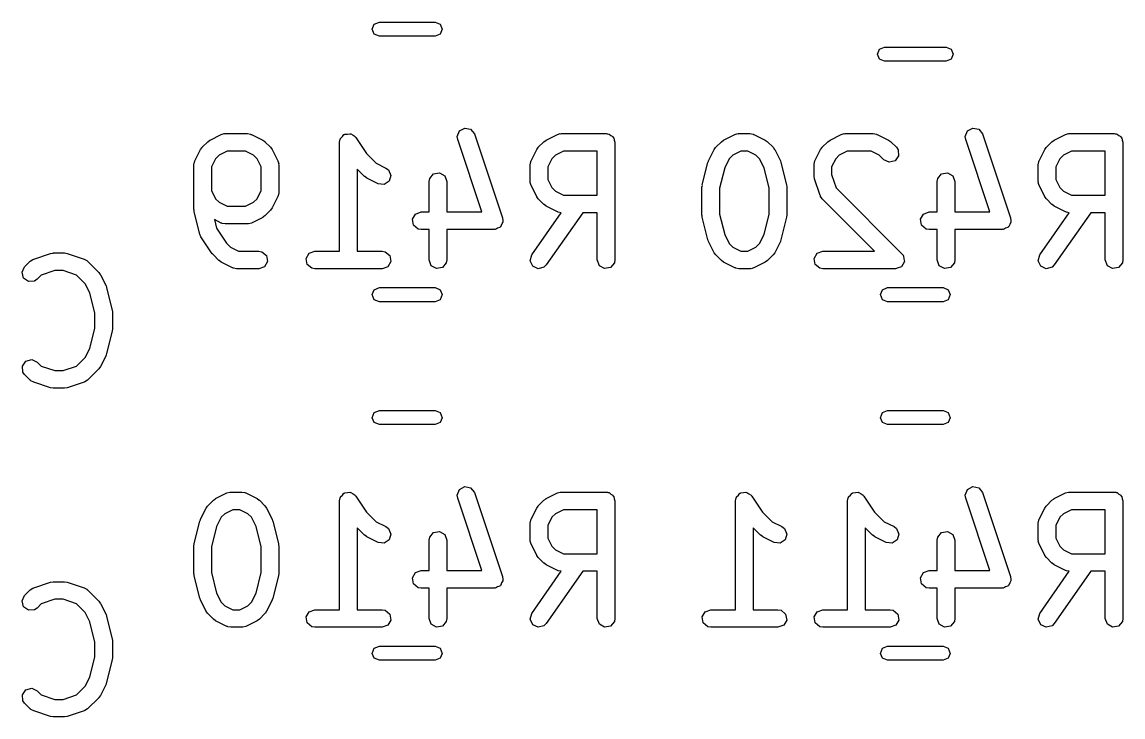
# Model space of a CAD drawing. Extents: x 123.3 to 169.7, y -142.3 to -47.
# Drawn here: x 158.27 to 167.63, y -126 to -120.1 of the extents above; entities that cross this region are included whole.
import ezdxf

# ---------------------------------------------------------------- set-up
doc = ezdxf.new("R2010")
doc.units = 0
doc.layers.add('BLACK', color=7, linetype='CONTINUOUS')

msp = doc.modelspace()

# ---------------------------------------------------------------- linework, layer by layer
at = {"layer": 'BLACK', "linetype": 'CONTINUOUS'}
for p, q in [((161.247, -120.156), (161.264, -120.114)), ((161.264, -120.114), (161.307, -120.096)), ((161.307, -120.096), (161.781, -120.096)), ((161.781, -120.096), (161.824, -120.114)), ((161.824, -120.114), (161.841, -120.156)), ((161.264, -120.199), (161.247, -120.156)), ((161.307, -120.216), (161.264, -120.199)), ((161.781, -120.216), (161.307, -120.216)), ((161.824, -120.199), (161.781, -120.216)), ((161.841, -120.156), (161.824, -120.199)), ((165.541, -120.369), (165.558, -120.327)), ((165.558, -120.327), (165.601, -120.309)), ((165.601, -120.309), (166.123, -120.309)), ((166.123, -120.309), (166.166, -120.327)), ((166.166, -120.327), (166.183, -120.369)), ((165.558, -120.411), (165.541, -120.369)), ((165.601, -120.429), (165.558, -120.411)), ((166.166, -120.411), (166.123, -120.429)), ((166.183, -120.369), (166.166, -120.411)), ((166.123, -120.429), (165.601, -120.429)), ((159.868, -121.099), (159.963, -121.051)), ((159.963, -121.051), (159.988, -121.044)), ((159.988, -121.044), (159.992, -121.045)), ((159.992, -121.045), (159.996, -121.043)), ((159.996, -121.043), (160.187, -121.043)), ((160.187, -121.043), (160.213, -121.048)), ((160.213, -121.048), (160.216, -121.051)), ((160.216, -121.051), (160.22, -121.051)), ((160.22, -121.051), (160.316, -121.099)), ((160.977, -121.085), (160.993, -121.07)), ((160.993, -121.07), (161.006, -121.053)), ((161.006, -121.053), (161.011, -121.053)), ((161.011, -121.053), (161.014, -121.05)), ((161.014, -121.05), (161.036, -121.048)), ((161.036, -121.048), (161.057, -121.045)), ((161.057, -121.045), (161.061, -121.047)), ((161.061, -121.047), (161.065, -121.046)), ((161.065, -121.046), (161.083, -121.059)), ((161.083, -121.059), (161.101, -121.07)), ((161.101, -121.07), (161.103, -121.074)), ((161.103, -121.074), (161.106, -121.077)), ((161.106, -121.077), (161.198, -121.213)), ((161.969, -121.069), (161.988, -121.021)), ((161.973, -121.094), (161.969, -121.069)), ((161.988, -121.021), (162.033, -120.997)), ((162.033, -120.997), (162.083, -121.007)), ((162.083, -121.007), (162.115, -121.047)), ((162.115, -121.047), (162.353, -121.761)), ((162.725, -121.099), (162.82, -121.051)), ((162.82, -121.051), (162.845, -121.044)), ((162.845, -121.044), (162.849, -121.045)), ((162.849, -121.045), (162.854, -121.043)), ((162.854, -121.043), (163.234, -121.043)), ((163.234, -121.043), (163.244, -121.045)), ((163.244, -121.045), (163.248, -121.045)), ((163.248, -121.045), (163.25, -121.046)), ((163.25, -121.046), (163.26, -121.048)), ((163.26, -121.048), (163.275, -121.06)), ((163.275, -121.06), (163.292, -121.07)), ((163.292, -121.07), (163.294, -121.077)), ((163.294, -121.077), (163.299, -121.081)), ((164.233, -121.099), (164.328, -121.051)), ((164.328, -121.051), (164.353, -121.044)), ((164.353, -121.044), (164.358, -121.045)), ((164.358, -121.045), (164.362, -121.043)), ((164.362, -121.043), (164.457, -121.043)), ((164.457, -121.043), (164.483, -121.048)), ((164.483, -121.048), (164.486, -121.051)), ((164.486, -121.051), (164.491, -121.051)), ((164.491, -121.051), (164.586, -121.099)), ((165.138, -121.099), (165.233, -121.051)), ((165.233, -121.051), (165.258, -121.044)), ((165.258, -121.044), (165.263, -121.045)), ((165.263, -121.045), (165.267, -121.043)), ((165.267, -121.043), (165.505, -121.043)), ((165.505, -121.043), (165.531, -121.048)), ((165.531, -121.048), (165.534, -121.051)), ((165.534, -121.051), (165.538, -121.051)), ((165.538, -121.051), (165.634, -121.099)), ((166.287, -121.069), (166.306, -121.021)), ((166.291, -121.094), (166.287, -121.069)), ((166.306, -121.021), (166.351, -120.997)), ((166.351, -120.997), (166.401, -121.007)), ((166.401, -121.007), (166.433, -121.047)), ((166.433, -121.047), (166.671, -121.761)), ((167.043, -121.099), (167.138, -121.051)), ((167.138, -121.051), (167.163, -121.044)), ((167.163, -121.044), (167.167, -121.045)), ((167.167, -121.045), (167.172, -121.043)), ((167.172, -121.043), (167.552, -121.043)), ((167.552, -121.043), (167.562, -121.045)), ((167.562, -121.045), (167.565, -121.045)), ((167.565, -121.045), (167.568, -121.046)), ((167.568, -121.046), (167.578, -121.048)), ((167.578, -121.048), (167.593, -121.06)), ((167.593, -121.06), (167.61, -121.07)), ((167.61, -121.07), (167.612, -121.077)), ((167.612, -121.077), (167.617, -121.081)), ((159.786, -121.18), (159.8, -121.162)), ((159.8, -121.161), (159.848, -121.113)), ((159.8, -121.162), (159.8, -121.161)), ((159.848, -121.113), (159.866, -121.1)), ((159.866, -121.1), (159.868, -121.099)), ((160.316, -121.099), (160.334, -121.112)), ((160.334, -121.112), (160.335, -121.113)), ((160.335, -121.113), (160.383, -121.161)), ((160.383, -121.161), (160.396, -121.179)), ((160.969, -121.118), (160.974, -121.093)), ((160.969, -122.043), (160.969, -121.118)), ((160.974, -121.093), (160.976, -121.089)), ((160.976, -121.089), (160.977, -121.085)), ((162.178, -121.71), (161.973, -121.094)), ((162.644, -121.18), (162.657, -121.162)), ((162.657, -121.162), (162.658, -121.161)), ((162.658, -121.161), (162.705, -121.113)), ((162.705, -121.113), (162.724, -121.1)), ((162.724, -121.1), (162.725, -121.099)), ((163.299, -121.081), (163.303, -121.1)), ((163.303, -121.1), (163.309, -121.118)), ((163.309, -121.118), (163.309, -122.118)), ((164.152, -121.18), (164.165, -121.162)), ((164.165, -121.162), (164.166, -121.161)), ((164.166, -121.161), (164.214, -121.113)), ((164.214, -121.113), (164.232, -121.1)), ((164.232, -121.1), (164.233, -121.099)), ((164.586, -121.099), (164.604, -121.112)), ((164.604, -121.112), (164.606, -121.113)), ((164.606, -121.113), (164.653, -121.161)), ((164.653, -121.161), (164.666, -121.179)), ((165.057, -121.18), (165.07, -121.162)), ((165.07, -121.162), (165.071, -121.161)), ((165.071, -121.161), (165.118, -121.113)), ((165.118, -121.113), (165.137, -121.1)), ((165.137, -121.1), (165.138, -121.099)), ((165.634, -121.099), (165.652, -121.112)), ((165.652, -121.112), (165.653, -121.113)), ((165.653, -121.113), (165.701, -121.161)), ((165.701, -121.161), (165.716, -121.182)), ((166.496, -121.71), (166.291, -121.094)), ((166.962, -121.18), (166.975, -121.162)), ((166.975, -121.162), (166.976, -121.161)), ((166.976, -121.161), (167.023, -121.113)), ((167.023, -121.113), (167.042, -121.1)), ((167.042, -121.1), (167.043, -121.099)), ((167.617, -121.081), (167.621, -121.1)), ((167.621, -121.1), (167.627, -121.118)), ((167.627, -121.118), (167.627, -122.118)), ((159.739, -121.275), (159.786, -121.18)), ((159.915, -121.258), (159.881, -121.327)), ((159.946, -121.228), (159.915, -121.258)), ((160.014, -121.193), (159.946, -121.228)), ((160.169, -121.193), (160.014, -121.193)), ((160.238, -121.228), (160.169, -121.193)), ((160.268, -121.258), (160.238, -121.228)), ((160.302, -121.327), (160.268, -121.258)), ((160.396, -121.179), (160.397, -121.18)), ((160.397, -121.18), (160.444, -121.275)), ((161.198, -121.213), (161.279, -121.295)), ((162.596, -121.275), (162.644, -121.18)), ((162.772, -121.258), (162.738, -121.327)), ((162.803, -121.228), (162.772, -121.258)), ((162.871, -121.193), (162.803, -121.228)), ((163.159, -121.193), (162.871, -121.193)), ((163.159, -121.567), (163.159, -121.193)), ((164.104, -121.275), (164.152, -121.18)), ((164.281, -121.258), (164.242, -121.335)), ((164.311, -121.228), (164.281, -121.258)), ((164.38, -121.193), (164.311, -121.228)), ((164.44, -121.193), (164.38, -121.193)), ((164.508, -121.228), (164.44, -121.193)), ((164.538, -121.258), (164.508, -121.228)), ((164.577, -121.335), (164.538, -121.258)), ((164.666, -121.179), (164.667, -121.18)), ((164.667, -121.18), (164.715, -121.275)), ((165.009, -121.275), (165.057, -121.18)), ((165.186, -121.258), (165.151, -121.327)), ((165.216, -121.228), (165.186, -121.258)), ((165.284, -121.193), (165.216, -121.228)), ((165.487, -121.193), (165.284, -121.193)), ((165.556, -121.228), (165.487, -121.193)), ((165.595, -121.267), (165.556, -121.228)), ((165.72, -121.233), (165.691, -121.275)), ((165.716, -121.182), (165.72, -121.233)), ((166.914, -121.275), (166.962, -121.18)), ((167.09, -121.258), (167.056, -121.327)), ((167.121, -121.228), (167.09, -121.258)), ((167.189, -121.193), (167.121, -121.228)), ((167.477, -121.193), (167.189, -121.193)), ((167.477, -121.567), (167.477, -121.193)), ((159.731, -121.309), (159.735, -121.283)), ((159.731, -121.69), (159.731, -121.309)), ((159.735, -121.283), (159.738, -121.28)), ((159.738, -121.28), (159.739, -121.275)), ((159.881, -121.327), (159.881, -121.529)), ((160.302, -121.529), (160.302, -121.327)), ((160.444, -121.275), (160.452, -121.3)), ((160.452, -121.3), (160.451, -121.305)), ((160.451, -121.305), (160.452, -121.309)), ((160.452, -121.309), (160.452, -121.547)), ((161.181, -121.41), (161.119, -121.347)), ((161.119, -121.347), (161.119, -122.043)), ((161.279, -121.295), (161.363, -121.337)), ((161.363, -121.337), (161.384, -121.353)), ((161.384, -121.353), (161.405, -121.4)), ((162.588, -121.309), (162.593, -121.283)), ((162.588, -121.452), (162.588, -121.309)), ((162.593, -121.283), (162.595, -121.28)), ((162.595, -121.28), (162.596, -121.275)), ((162.738, -121.327), (162.738, -121.434)), ((164.051, -121.481), (164.099, -121.291)), ((164.099, -121.291), (164.104, -121.279)), ((164.104, -121.279), (164.104, -121.275)), ((164.242, -121.335), (164.199, -121.509)), ((164.62, -121.509), (164.577, -121.335)), ((164.715, -121.275), (164.718, -121.288)), ((164.718, -121.288), (164.72, -121.291)), ((164.72, -121.291), (164.768, -121.481)), ((165.001, -121.309), (165.006, -121.283)), ((165.001, -121.404), (165.001, -121.309)), ((165.006, -121.283), (165.009, -121.28)), ((165.009, -121.28), (165.009, -121.275)), ((165.151, -121.327), (165.151, -121.392)), ((165.641, -121.288), (165.595, -121.267)), ((165.691, -121.275), (165.641, -121.288)), ((166.906, -121.309), (166.911, -121.283)), ((166.906, -121.452), (166.906, -121.309)), ((166.911, -121.283), (166.913, -121.28)), ((166.913, -121.28), (166.914, -121.275)), ((167.056, -121.327), (167.056, -121.434)), ((161.183, -121.41), (161.181, -121.41)), ((161.201, -121.424), (161.183, -121.41)), ((161.296, -121.471), (161.201, -121.424)), ((161.39, -121.449), (161.347, -121.477)), ((161.405, -121.4), (161.39, -121.449)), ((161.731, -121.452), (161.735, -121.426)), ((161.731, -121.71), (161.731, -121.452)), ((161.735, -121.426), (161.768, -121.387)), ((161.768, -121.387), (161.819, -121.378)), ((161.819, -121.378), (161.863, -121.404)), ((161.863, -121.404), (161.881, -121.452)), ((161.881, -121.452), (161.881, -121.71)), ((162.59, -121.456), (162.588, -121.452)), ((162.738, -121.434), (162.772, -121.503)), ((165.002, -121.406), (165.001, -121.404)), ((165.005, -121.428), (165.002, -121.406)), ((165.053, -121.571), (165.005, -121.428)), ((165.151, -121.392), (165.189, -121.506)), ((166.049, -121.452), (166.053, -121.426)), ((166.049, -121.71), (166.049, -121.452)), ((166.053, -121.426), (166.086, -121.387)), ((166.086, -121.387), (166.137, -121.378)), ((166.137, -121.378), (166.181, -121.404)), ((166.181, -121.404), (166.199, -121.452)), ((166.199, -121.452), (166.199, -121.71)), ((166.908, -121.456), (166.906, -121.452)), ((167.056, -121.434), (167.09, -121.503)), ((159.881, -121.529), (159.915, -121.598)), ((160.268, -121.598), (160.302, -121.529)), ((160.452, -121.547), (160.448, -121.573)), ((161.347, -121.477), (161.296, -121.471)), ((162.589, -121.46), (162.59, -121.456)), ((162.596, -121.485), (162.589, -121.46)), ((162.644, -121.58), (162.596, -121.485)), ((162.772, -121.503), (162.803, -121.533)), ((162.803, -121.533), (162.871, -121.567)), ((164.049, -121.499), (164.052, -121.485)), ((164.049, -121.737), (164.049, -121.499)), ((164.052, -121.485), (164.051, -121.481)), ((164.199, -121.509), (164.199, -121.728)), ((164.62, -121.728), (164.62, -121.509)), ((164.768, -121.481), (164.769, -121.496)), ((164.769, -121.496), (164.77, -121.499)), ((164.77, -121.499), (164.77, -121.737)), ((165.189, -121.506), (165.748, -122.065)), ((166.907, -121.46), (166.908, -121.456)), ((166.914, -121.485), (166.907, -121.46)), ((166.962, -121.58), (166.914, -121.485)), ((167.09, -121.503), (167.121, -121.533)), ((167.121, -121.533), (167.189, -121.567)), ((159.915, -121.598), (159.946, -121.628)), ((159.946, -121.628), (160.014, -121.662)), ((160.169, -121.662), (160.238, -121.628)), ((160.238, -121.628), (160.268, -121.598)), ((160.444, -121.58), (160.397, -121.676)), ((160.445, -121.576), (160.444, -121.58)), ((160.448, -121.573), (160.445, -121.576)), ((162.645, -121.582), (162.644, -121.58)), ((162.658, -121.6), (162.645, -121.582)), ((162.705, -121.648), (162.658, -121.6)), ((162.871, -121.567), (163.159, -121.567)), ((165.056, -121.574), (165.053, -121.571)), ((165.056, -121.579), (165.056, -121.574)), ((165.071, -121.6), (165.056, -121.579)), ((165.514, -122.043), (165.071, -121.6)), ((166.963, -121.582), (166.962, -121.58)), ((166.976, -121.6), (166.963, -121.582)), ((167.023, -121.648), (166.976, -121.6)), ((167.189, -121.567), (167.477, -121.567)), ((159.732, -121.693), (159.731, -121.69)), ((159.733, -121.708), (159.732, -121.693)), ((159.781, -121.898), (159.733, -121.708)), ((160.014, -121.662), (160.169, -121.662)), ((160.383, -121.695), (160.335, -121.743)), ((160.397, -121.676), (160.383, -121.694)), ((160.383, -121.694), (160.383, -121.695)), ((161.589, -121.772), (161.615, -121.728)), ((161.615, -121.728), (161.663, -121.71)), ((161.663, -121.71), (161.731, -121.71)), ((161.881, -121.71), (162.178, -121.71)), ((162.602, -122.075), (162.852, -121.717)), ((162.707, -121.648), (162.705, -121.648)), ((162.725, -121.662), (162.707, -121.648)), ((163.035, -121.717), (162.724, -122.161)), ((162.82, -121.709), (162.725, -121.662)), ((162.824, -121.71), (162.82, -121.709)), ((162.828, -121.713), (162.824, -121.71)), ((162.852, -121.717), (162.828, -121.713)), ((163.159, -121.717), (163.035, -121.717)), ((163.159, -122.118), (163.159, -121.717)), ((164.199, -121.728), (164.242, -121.902)), ((164.577, -121.902), (164.62, -121.728)), ((165.907, -121.772), (165.933, -121.728)), ((165.933, -121.728), (165.981, -121.71)), ((165.981, -121.71), (166.049, -121.71)), ((166.199, -121.71), (166.496, -121.71)), ((166.92, -122.075), (167.17, -121.717)), ((167.025, -121.648), (167.023, -121.648)), ((167.043, -121.662), (167.025, -121.648)), ((167.353, -121.717), (167.042, -122.161)), ((167.138, -121.709), (167.043, -121.662)), ((167.142, -121.71), (167.138, -121.709)), ((167.146, -121.713), (167.142, -121.71)), ((167.17, -121.717), (167.146, -121.713)), ((167.477, -121.717), (167.353, -121.717)), ((167.477, -122.118), (167.477, -121.717)), ((159.963, -121.805), (159.905, -121.775)), ((159.905, -121.775), (159.923, -121.849)), ((159.967, -121.805), (159.963, -121.805)), ((159.971, -121.808), (159.967, -121.805)), ((159.996, -121.812), (159.971, -121.808)), ((160.187, -121.812), (159.996, -121.812)), ((160.191, -121.811), (160.187, -121.812)), ((160.195, -121.812), (160.191, -121.811)), ((160.22, -121.805), (160.195, -121.812)), ((160.316, -121.757), (160.22, -121.805)), ((160.317, -121.756), (160.316, -121.757)), ((160.335, -121.743), (160.317, -121.756)), ((161.598, -121.823), (161.589, -121.772)), ((161.637, -121.856), (161.598, -121.823)), ((162.346, -121.816), (162.338, -121.835)), ((162.356, -121.798), (162.346, -121.816)), ((162.353, -121.761), (162.357, -121.787)), ((162.357, -121.787), (162.355, -121.792)), ((162.355, -121.792), (162.356, -121.798)), ((164.05, -121.741), (164.049, -121.737)), ((164.051, -121.756), (164.05, -121.741)), ((164.099, -121.946), (164.051, -121.756)), ((164.768, -121.756), (164.72, -121.946)), ((164.77, -121.737), (164.768, -121.752)), ((164.768, -121.752), (164.768, -121.756)), ((165.916, -121.823), (165.907, -121.772)), ((165.955, -121.856), (165.916, -121.823)), ((166.664, -121.816), (166.656, -121.835)), ((166.674, -121.798), (166.664, -121.816)), ((166.671, -121.761), (166.675, -121.787)), ((166.675, -121.787), (166.673, -121.792)), ((166.673, -121.792), (166.674, -121.798)), ((159.781, -121.899), (159.781, -121.898)), ((159.791, -121.922), (159.781, -121.899)), ((159.923, -121.849), (160.007, -121.975)), ((161.663, -121.86), (161.637, -121.856)), ((161.731, -121.86), (161.663, -121.86)), ((161.731, -122.118), (161.731, -121.86)), ((162.282, -121.86), (161.881, -121.86)), ((161.881, -121.86), (161.881, -122.118)), ((162.287, -121.858), (162.282, -121.86)), ((162.293, -121.859), (162.287, -121.858)), ((162.311, -121.849), (162.293, -121.859)), ((162.33, -121.843), (162.311, -121.849)), ((162.333, -121.838), (162.33, -121.843)), ((162.338, -121.835), (162.333, -121.838)), ((164.242, -121.902), (164.281, -121.979)), ((164.538, -121.979), (164.577, -121.902)), ((165.981, -121.86), (165.955, -121.856)), ((166.049, -121.86), (165.981, -121.86)), ((166.049, -122.118), (166.049, -121.86)), ((166.6, -121.86), (166.199, -121.86)), ((166.199, -121.86), (166.199, -122.118)), ((166.605, -121.858), (166.6, -121.86)), ((166.611, -121.859), (166.605, -121.858)), ((166.629, -121.849), (166.611, -121.859)), ((166.648, -121.843), (166.629, -121.849)), ((166.651, -121.838), (166.648, -121.843)), ((166.656, -121.835), (166.651, -121.838)), ((159.886, -122.065), (159.791, -121.922)), ((160.007, -121.975), (160.041, -122.009)), ((160.041, -122.009), (160.109, -122.043)), ((164.101, -121.949), (164.099, -121.946)), ((164.104, -121.961), (164.101, -121.949)), ((164.152, -122.057), (164.104, -121.961)), ((164.281, -121.979), (164.311, -122.009)), ((164.311, -122.009), (164.38, -122.043)), ((164.44, -122.043), (164.508, -122.009)), ((164.508, -122.009), (164.538, -121.979)), ((164.715, -121.961), (164.667, -122.057)), ((164.72, -121.946), (164.715, -121.958)), ((164.715, -121.958), (164.715, -121.961)), ((158.369, -122.111), (158.512, -122.063)), ((158.512, -122.063), (158.534, -122.06)), ((158.534, -122.06), (158.536, -122.059)), ((158.536, -122.059), (158.631, -122.059)), ((158.631, -122.059), (158.653, -122.063)), ((158.653, -122.063), (158.654, -122.063)), ((158.654, -122.063), (158.797, -122.111)), ((159.889, -122.067), (159.886, -122.065)), ((159.896, -122.076), (159.889, -122.067)), ((159.943, -122.124), (159.896, -122.076)), ((160.109, -122.043), (160.282, -122.043)), ((160.282, -122.043), (160.308, -122.048)), ((160.308, -122.048), (160.347, -122.081)), ((160.347, -122.081), (160.356, -122.131)), ((160.684, -122.105), (160.71, -122.061)), ((160.693, -122.156), (160.684, -122.105)), ((160.71, -122.061), (160.758, -122.043)), ((160.758, -122.043), (160.969, -122.043)), ((161.119, -122.043), (161.33, -122.043)), ((161.33, -122.043), (161.355, -122.048)), ((161.355, -122.048), (161.395, -122.081)), ((161.395, -122.081), (161.404, -122.131)), ((162.588, -122.125), (162.602, -122.075)), ((164.153, -122.058), (164.152, -122.057)), ((164.166, -122.076), (164.153, -122.058)), ((164.214, -122.124), (164.166, -122.076)), ((164.38, -122.043), (164.44, -122.043)), ((164.653, -122.076), (164.606, -122.124)), ((164.654, -122.075), (164.653, -122.076)), ((164.667, -122.057), (164.654, -122.075)), ((165.002, -122.105), (165.028, -122.061)), ((165.011, -122.156), (165.002, -122.105)), ((165.028, -122.061), (165.076, -122.043)), ((165.076, -122.043), (165.514, -122.043)), ((165.748, -122.065), (165.758, -122.079)), ((165.758, -122.079), (165.76, -122.081)), ((165.76, -122.081), (165.761, -122.083)), ((165.761, -122.083), (165.763, -122.087)), ((165.763, -122.087), (165.765, -122.109)), ((166.906, -122.125), (166.92, -122.075)), ((158.27, -122.223), (158.292, -122.177)), ((158.292, -122.177), (158.34, -122.129)), ((158.34, -122.129), (158.361, -122.114)), ((158.361, -122.114), (158.365, -122.114)), ((158.365, -122.114), (158.369, -122.111)), ((158.797, -122.111), (158.82, -122.123)), ((158.82, -122.123), (158.823, -122.127)), ((158.823, -122.127), (158.827, -122.129)), ((158.827, -122.129), (158.922, -122.224)), ((159.945, -122.124), (159.943, -122.124)), ((159.963, -122.138), (159.945, -122.124)), ((160.058, -122.185), (159.963, -122.138)), ((160.063, -122.186), (160.058, -122.185)), ((160.066, -122.189), (160.063, -122.186)), ((160.092, -122.193), (160.066, -122.189)), ((160.282, -122.193), (160.092, -122.193)), ((160.33, -122.176), (160.282, -122.193)), ((160.356, -122.131), (160.33, -122.176)), ((160.733, -122.189), (160.693, -122.156)), ((160.758, -122.193), (160.733, -122.189)), ((161.33, -122.193), (160.758, -122.193)), ((161.378, -122.176), (161.33, -122.193)), ((161.404, -122.131), (161.378, -122.176)), ((161.748, -122.167), (161.731, -122.118)), ((161.793, -122.192), (161.748, -122.167)), ((161.843, -122.183), (161.793, -122.192)), ((161.876, -122.144), (161.843, -122.183)), ((161.881, -122.118), (161.876, -122.144)), ((162.61, -122.171), (162.588, -122.125)), ((162.657, -122.193), (162.61, -122.171)), ((162.706, -122.18), (162.657, -122.193)), ((162.724, -122.161), (162.706, -122.18)), ((163.177, -122.167), (163.159, -122.118)), ((163.221, -122.192), (163.177, -122.167)), ((163.272, -122.183), (163.221, -122.192)), ((163.305, -122.144), (163.272, -122.183)), ((163.309, -122.118), (163.305, -122.144)), ((164.215, -122.124), (164.214, -122.124)), ((164.233, -122.138), (164.215, -122.124)), ((164.328, -122.185), (164.233, -122.138)), ((164.333, -122.186), (164.328, -122.185)), ((164.336, -122.189), (164.333, -122.186)), ((164.362, -122.193), (164.336, -122.189)), ((164.457, -122.193), (164.362, -122.193)), ((164.461, -122.192), (164.457, -122.193)), ((164.466, -122.193), (164.461, -122.192)), ((164.491, -122.185), (164.466, -122.193)), ((164.586, -122.138), (164.491, -122.185)), ((164.587, -122.137), (164.586, -122.138)), ((164.606, -122.124), (164.587, -122.137)), ((165.051, -122.189), (165.011, -122.156)), ((165.076, -122.193), (165.051, -122.189)), ((165.695, -122.193), (165.076, -122.193)), ((165.717, -122.186), (165.695, -122.193)), ((165.738, -122.18), (165.717, -122.186)), ((165.74, -122.177), (165.738, -122.18)), ((165.744, -122.176), (165.74, -122.177)), ((165.755, -122.156), (165.744, -122.176)), ((165.768, -122.138), (165.755, -122.156)), ((165.765, -122.109), (165.769, -122.131)), ((165.769, -122.131), (165.767, -122.134)), ((165.767, -122.134), (165.768, -122.138)), ((166.066, -122.167), (166.049, -122.118)), ((166.111, -122.192), (166.066, -122.167)), ((166.161, -122.183), (166.111, -122.192)), ((166.194, -122.144), (166.161, -122.183)), ((166.199, -122.118), (166.194, -122.144)), ((166.928, -122.171), (166.906, -122.125)), ((166.975, -122.193), (166.928, -122.171)), ((167.024, -122.18), (166.975, -122.193)), ((167.042, -122.161), (167.024, -122.18)), ((167.495, -122.167), (167.477, -122.118)), ((167.539, -122.192), (167.495, -122.167)), ((167.59, -122.183), (167.539, -122.192)), ((167.623, -122.144), (167.59, -122.183)), ((167.627, -122.118), (167.623, -122.144)), ((158.284, -122.273), (158.27, -122.223)), ((158.326, -122.302), (158.284, -122.273)), ((158.398, -122.283), (158.377, -122.298)), ((158.433, -122.248), (158.398, -122.283)), ((158.548, -122.209), (158.433, -122.248)), ((158.619, -122.209), (158.548, -122.209)), ((158.733, -122.248), (158.619, -122.209)), ((158.807, -122.322), (158.733, -122.248)), ((158.922, -122.224), (158.935, -122.243)), ((158.935, -122.243), (158.936, -122.244)), ((158.936, -122.244), (158.984, -122.339)), ((158.377, -122.298), (158.326, -122.302)), ((158.846, -122.399), (158.807, -122.322)), ((158.984, -122.339), (158.987, -122.351)), ((158.987, -122.351), (158.989, -122.354)), ((158.989, -122.354), (159.037, -122.545)), ((161.247, -122.413), (161.264, -122.371)), ((161.264, -122.371), (161.307, -122.353)), ((161.307, -122.353), (161.781, -122.353)), ((161.781, -122.353), (161.824, -122.371)), ((161.824, -122.371), (161.841, -122.413)), ((165.565, -122.413), (165.582, -122.371)), ((165.582, -122.371), (165.625, -122.353)), ((165.625, -122.353), (166.099, -122.353)), ((166.099, -122.353), (166.142, -122.371)), ((166.142, -122.371), (166.159, -122.413)), ((158.889, -122.572), (158.846, -122.399)), ((161.264, -122.456), (161.247, -122.413)), ((161.307, -122.474), (161.264, -122.456)), ((161.781, -122.474), (161.307, -122.474)), ((161.824, -122.456), (161.781, -122.474)), ((161.841, -122.413), (161.824, -122.456)), ((165.582, -122.456), (165.565, -122.413)), ((165.625, -122.474), (165.582, -122.456)), ((166.099, -122.474), (165.625, -122.474)), ((166.142, -122.456), (166.099, -122.474)), ((166.159, -122.413), (166.142, -122.456)), ((158.889, -122.697), (158.889, -122.572)), ((159.037, -122.545), (159.038, -122.56)), ((159.038, -122.56), (159.039, -122.563)), ((159.039, -122.563), (159.039, -122.706)), ((158.846, -122.87), (158.889, -122.697)), ((159.037, -122.724), (158.989, -122.914)), ((159.039, -122.706), (159.036, -122.721)), ((159.036, -122.721), (159.037, -122.724)), ((158.733, -123.021), (158.807, -122.947)), ((158.807, -122.947), (158.846, -122.87)), ((158.984, -122.93), (158.936, -123.025)), ((158.989, -122.914), (158.984, -122.926)), ((158.984, -122.926), (158.984, -122.93)), ((158.273, -123.02), (158.302, -122.978)), ((158.277, -123.071), (158.273, -123.02)), ((158.302, -122.978), (158.352, -122.964)), ((158.352, -122.964), (158.398, -122.986)), ((158.398, -122.986), (158.433, -123.021)), ((158.433, -123.021), (158.548, -123.059)), ((158.619, -123.059), (158.733, -123.021)), ((158.923, -123.043), (158.922, -123.045)), ((158.936, -123.025), (158.923, -123.043)), ((158.292, -123.092), (158.277, -123.071)), ((158.34, -123.14), (158.292, -123.092)), ((158.548, -123.059), (158.619, -123.059)), ((158.922, -123.045), (158.827, -123.14)), ((158.344, -123.142), (158.34, -123.14)), ((158.346, -123.146), (158.344, -123.142)), ((158.369, -123.158), (158.346, -123.146)), ((158.512, -123.206), (158.369, -123.158)), ((158.513, -123.205), (158.512, -123.206)), ((158.536, -123.209), (158.513, -123.205)), ((158.631, -123.209), (158.536, -123.209)), ((158.632, -123.209), (158.631, -123.209)), ((158.654, -123.206), (158.632, -123.209)), ((158.797, -123.158), (158.654, -123.206)), ((158.801, -123.155), (158.797, -123.158)), ((158.805, -123.155), (158.801, -123.155)), ((158.827, -123.14), (158.805, -123.155)), ((161.247, -123.459), (161.264, -123.416)), ((161.264, -123.416), (161.307, -123.398)), ((161.307, -123.398), (161.781, -123.398)), ((161.781, -123.398), (161.824, -123.416)), ((161.824, -123.416), (161.841, -123.459)), ((165.565, -123.459), (165.582, -123.416)), ((165.582, -123.416), (165.625, -123.398)), ((165.625, -123.398), (166.099, -123.398)), ((166.099, -123.398), (166.142, -123.416)), ((166.142, -123.416), (166.159, -123.459)), ((161.264, -123.501), (161.247, -123.459)), ((161.307, -123.518), (161.264, -123.501)), ((161.824, -123.501), (161.781, -123.518)), ((161.841, -123.459), (161.824, -123.501)), ((165.582, -123.501), (165.565, -123.459)), ((165.625, -123.518), (165.582, -123.501)), ((166.142, -123.501), (166.099, -123.518)), ((166.159, -123.459), (166.142, -123.501)), ((161.781, -123.518), (161.307, -123.518)), ((166.099, -123.518), (165.625, -123.518)), ((161.969, -124.117), (161.988, -124.069)), ((161.988, -124.069), (162.033, -124.045)), ((162.033, -124.045), (162.083, -124.055)), ((162.083, -124.055), (162.115, -124.095)), ((166.287, -124.117), (166.306, -124.069)), ((166.306, -124.069), (166.351, -124.045)), ((166.351, -124.045), (166.401, -124.055)), ((166.401, -124.055), (166.433, -124.095)), ((159.848, -124.209), (159.896, -124.161)), ((159.896, -124.161), (159.914, -124.148)), ((159.914, -124.148), (159.915, -124.147)), ((159.915, -124.147), (160.01, -124.099)), ((160.01, -124.099), (160.035, -124.092)), ((160.035, -124.092), (160.04, -124.093)), ((160.04, -124.093), (160.044, -124.091)), ((160.044, -124.091), (160.139, -124.091)), ((160.139, -124.091), (160.165, -124.096)), ((160.165, -124.096), (160.168, -124.099)), ((160.168, -124.099), (160.173, -124.099)), ((160.173, -124.099), (160.268, -124.147)), ((160.268, -124.147), (160.286, -124.16)), ((160.286, -124.16), (160.288, -124.161)), ((160.288, -124.161), (160.335, -124.209)), ((160.969, -124.166), (160.974, -124.141)), ((160.969, -125.091), (160.969, -124.166)), ((160.974, -124.141), (160.976, -124.137)), ((160.976, -124.137), (160.977, -124.133)), ((160.977, -124.133), (160.993, -124.118)), ((160.993, -124.118), (161.006, -124.101)), ((161.006, -124.101), (161.011, -124.101)), ((161.011, -124.101), (161.014, -124.098)), ((161.014, -124.098), (161.036, -124.096)), ((161.036, -124.096), (161.057, -124.093)), ((161.057, -124.093), (161.061, -124.095)), ((161.061, -124.095), (161.065, -124.094)), ((161.065, -124.094), (161.083, -124.107)), ((161.083, -124.107), (161.101, -124.118)), ((161.101, -124.118), (161.103, -124.122)), ((161.103, -124.122), (161.106, -124.125)), ((161.106, -124.125), (161.198, -124.261)), ((161.973, -124.142), (161.969, -124.117)), ((162.178, -124.758), (161.973, -124.142)), ((162.115, -124.095), (162.353, -124.809)), ((162.658, -124.209), (162.705, -124.161)), ((162.705, -124.161), (162.724, -124.148)), ((162.724, -124.148), (162.725, -124.147)), ((162.725, -124.147), (162.82, -124.099)), ((162.82, -124.099), (162.845, -124.092)), ((162.845, -124.092), (162.849, -124.093)), ((162.849, -124.093), (162.854, -124.091)), ((162.854, -124.091), (163.234, -124.091)), ((163.234, -124.091), (163.244, -124.093)), ((163.244, -124.093), (163.248, -124.093)), ((163.248, -124.093), (163.25, -124.094)), ((163.25, -124.094), (163.26, -124.096)), ((163.26, -124.096), (163.275, -124.108)), ((163.275, -124.108), (163.292, -124.118)), ((163.292, -124.118), (163.294, -124.125)), ((163.294, -124.125), (163.299, -124.129)), ((163.299, -124.129), (163.303, -124.148)), ((163.303, -124.148), (163.309, -124.166)), ((163.309, -124.166), (163.309, -125.166)), ((164.335, -124.166), (164.339, -124.141)), ((164.335, -125.091), (164.335, -124.166)), ((164.339, -124.141), (164.342, -124.137)), ((164.342, -124.133), (164.358, -124.118)), ((164.342, -124.137), (164.342, -124.133)), ((164.358, -124.118), (164.372, -124.101)), ((164.372, -124.101), (164.376, -124.101)), ((164.376, -124.101), (164.379, -124.098)), ((164.379, -124.098), (164.401, -124.096)), ((164.401, -124.096), (164.423, -124.093)), ((164.423, -124.093), (164.426, -124.095)), ((164.426, -124.095), (164.431, -124.094)), ((164.431, -124.094), (164.448, -124.107)), ((164.448, -124.107), (164.467, -124.118)), ((164.467, -124.118), (164.469, -124.122)), ((164.469, -124.122), (164.472, -124.125)), ((164.472, -124.125), (164.563, -124.261)), ((165.287, -124.166), (165.292, -124.141)), ((165.287, -125.091), (165.287, -124.166)), ((165.292, -124.141), (165.294, -124.137)), ((165.294, -124.137), (165.295, -124.133)), ((165.295, -124.133), (165.311, -124.118)), ((165.311, -124.118), (165.325, -124.101)), ((165.325, -124.101), (165.329, -124.101)), ((165.329, -124.101), (165.332, -124.098)), ((165.332, -124.098), (165.354, -124.096)), ((165.354, -124.096), (165.375, -124.093)), ((165.375, -124.093), (165.379, -124.095)), ((165.379, -124.095), (165.383, -124.094)), ((165.383, -124.094), (165.401, -124.107)), ((165.401, -124.107), (165.419, -124.118)), ((165.419, -124.118), (165.421, -124.122)), ((165.421, -124.122), (165.424, -124.125)), ((165.424, -124.125), (165.516, -124.261)), ((166.291, -124.142), (166.287, -124.117)), ((166.496, -124.758), (166.291, -124.142)), ((166.433, -124.095), (166.671, -124.809)), ((166.976, -124.209), (167.023, -124.161)), ((167.023, -124.161), (167.042, -124.148)), ((167.042, -124.148), (167.043, -124.147)), ((167.043, -124.147), (167.138, -124.099)), ((167.138, -124.099), (167.163, -124.092)), ((167.163, -124.092), (167.167, -124.093)), ((167.167, -124.093), (167.172, -124.091)), ((167.172, -124.091), (167.552, -124.091)), ((167.552, -124.091), (167.562, -124.093)), ((167.562, -124.093), (167.565, -124.093)), ((167.565, -124.093), (167.568, -124.094)), ((167.568, -124.094), (167.578, -124.096)), ((167.578, -124.096), (167.593, -124.108)), ((167.593, -124.108), (167.61, -124.118)), ((167.61, -124.118), (167.612, -124.125)), ((167.612, -124.125), (167.617, -124.129)), ((167.617, -124.129), (167.621, -124.148)), ((167.621, -124.148), (167.627, -124.166)), ((167.627, -124.166), (167.627, -125.166)), ((159.786, -124.323), (159.834, -124.228)), ((159.834, -124.228), (159.847, -124.21)), ((159.847, -124.21), (159.848, -124.209)), ((160.062, -124.241), (159.993, -124.276)), ((160.122, -124.241), (160.062, -124.241)), ((160.19, -124.276), (160.122, -124.241)), ((160.335, -124.209), (160.348, -124.227)), ((160.348, -124.227), (160.349, -124.228)), ((160.349, -124.228), (160.397, -124.323)), ((162.596, -124.323), (162.644, -124.228)), ((162.644, -124.228), (162.657, -124.21)), ((162.657, -124.21), (162.658, -124.209)), ((162.871, -124.241), (162.803, -124.276)), ((163.159, -124.241), (162.871, -124.241)), ((163.159, -124.615), (163.159, -124.241)), ((166.914, -124.323), (166.962, -124.228)), ((166.962, -124.228), (166.975, -124.21)), ((166.975, -124.21), (166.976, -124.209)), ((167.189, -124.241), (167.121, -124.276)), ((167.477, -124.241), (167.189, -124.241)), ((167.477, -124.615), (167.477, -124.241)), ((159.733, -124.529), (159.781, -124.339)), ((159.781, -124.339), (159.786, -124.327)), ((159.786, -124.327), (159.786, -124.323)), ((159.963, -124.306), (159.924, -124.383)), ((159.993, -124.276), (159.963, -124.306)), ((160.22, -124.306), (160.19, -124.276)), ((160.259, -124.383), (160.22, -124.306)), ((160.397, -124.323), (160.4, -124.336)), ((160.4, -124.336), (160.402, -124.339)), ((160.402, -124.339), (160.45, -124.529)), ((161.198, -124.261), (161.279, -124.343)), ((161.279, -124.343), (161.363, -124.385)), ((162.588, -124.357), (162.593, -124.331)), ((162.593, -124.331), (162.595, -124.328)), ((162.595, -124.328), (162.596, -124.323)), ((162.772, -124.306), (162.738, -124.375)), ((162.803, -124.276), (162.772, -124.306)), ((164.563, -124.261), (164.645, -124.343)), ((164.645, -124.343), (164.729, -124.385)), ((165.516, -124.261), (165.597, -124.343)), ((165.597, -124.343), (165.681, -124.385)), ((166.906, -124.357), (166.911, -124.331)), ((166.911, -124.331), (166.913, -124.328)), ((166.913, -124.328), (166.914, -124.323)), ((167.09, -124.306), (167.056, -124.375)), ((167.121, -124.276), (167.09, -124.306)), ((159.924, -124.383), (159.881, -124.557)), ((160.302, -124.557), (160.259, -124.383)), ((161.181, -124.458), (161.119, -124.395)), ((161.119, -124.395), (161.119, -125.091)), ((161.363, -124.385), (161.384, -124.401)), ((161.384, -124.401), (161.405, -124.448)), ((161.405, -124.448), (161.39, -124.497)), ((161.735, -124.474), (161.768, -124.435)), ((161.768, -124.435), (161.819, -124.426)), ((161.819, -124.426), (161.863, -124.452)), ((162.588, -124.5), (162.588, -124.357)), ((162.738, -124.375), (162.738, -124.482)), ((164.547, -124.458), (164.485, -124.395)), ((164.485, -124.395), (164.485, -125.091)), ((164.729, -124.385), (164.75, -124.401)), ((164.75, -124.401), (164.77, -124.448)), ((164.77, -124.448), (164.756, -124.497)), ((165.499, -124.458), (165.437, -124.395)), ((165.437, -124.395), (165.437, -125.091)), ((165.681, -124.385), (165.702, -124.401)), ((165.702, -124.401), (165.723, -124.448)), ((165.723, -124.448), (165.708, -124.497)), ((166.053, -124.474), (166.086, -124.435)), ((166.086, -124.435), (166.137, -124.426)), ((166.137, -124.426), (166.181, -124.452)), ((166.906, -124.5), (166.906, -124.357)), ((167.056, -124.375), (167.056, -124.482)), ((159.731, -124.547), (159.734, -124.533)), ((159.734, -124.533), (159.733, -124.529)), ((160.45, -124.529), (160.451, -124.544)), ((161.183, -124.458), (161.181, -124.458)), ((161.201, -124.472), (161.183, -124.458)), ((161.296, -124.519), (161.201, -124.472)), ((161.347, -124.525), (161.296, -124.519)), ((161.39, -124.497), (161.347, -124.525)), ((161.731, -124.5), (161.735, -124.474)), ((161.731, -124.758), (161.731, -124.5)), ((161.863, -124.452), (161.881, -124.5)), ((161.881, -124.5), (161.881, -124.758)), ((162.59, -124.504), (162.588, -124.5)), ((162.589, -124.508), (162.59, -124.504)), ((162.596, -124.533), (162.589, -124.508)), ((162.644, -124.628), (162.596, -124.533)), ((162.738, -124.482), (162.772, -124.551)), ((164.549, -124.458), (164.547, -124.458)), ((164.567, -124.472), (164.549, -124.458)), ((164.662, -124.519), (164.567, -124.472)), ((164.713, -124.525), (164.662, -124.519)), ((164.756, -124.497), (164.713, -124.525)), ((165.501, -124.458), (165.499, -124.458)), ((165.519, -124.472), (165.501, -124.458)), ((165.614, -124.519), (165.519, -124.472)), ((165.665, -124.525), (165.614, -124.519)), ((165.708, -124.497), (165.665, -124.525)), ((166.049, -124.5), (166.053, -124.474)), ((166.049, -124.758), (166.049, -124.5)), ((166.181, -124.452), (166.199, -124.5)), ((166.199, -124.5), (166.199, -124.758)), ((166.908, -124.504), (166.906, -124.5)), ((166.907, -124.508), (166.908, -124.504)), ((166.914, -124.533), (166.907, -124.508)), ((166.962, -124.628), (166.914, -124.533)), ((167.056, -124.482), (167.09, -124.551)), ((159.731, -124.785), (159.731, -124.547)), ((159.881, -124.557), (159.881, -124.776)), ((160.302, -124.776), (160.302, -124.557)), ((160.451, -124.544), (160.452, -124.547)), ((160.452, -124.547), (160.452, -124.785)), ((162.645, -124.63), (162.644, -124.628)), ((162.658, -124.648), (162.645, -124.63)), ((162.772, -124.551), (162.803, -124.581)), ((162.803, -124.581), (162.871, -124.615)), ((162.871, -124.615), (163.159, -124.615)), ((166.963, -124.63), (166.962, -124.628)), ((166.976, -124.648), (166.963, -124.63)), ((167.09, -124.551), (167.121, -124.581)), ((167.121, -124.581), (167.189, -124.615)), ((167.189, -124.615), (167.477, -124.615)), ((162.705, -124.696), (162.658, -124.648)), ((162.707, -124.696), (162.705, -124.696)), ((162.725, -124.71), (162.707, -124.696)), ((162.82, -124.757), (162.725, -124.71)), ((167.023, -124.696), (166.976, -124.648)), ((167.025, -124.696), (167.023, -124.696)), ((167.043, -124.71), (167.025, -124.696)), ((167.138, -124.757), (167.043, -124.71)), ((159.732, -124.789), (159.731, -124.785)), ((159.733, -124.804), (159.732, -124.789)), ((159.781, -124.994), (159.733, -124.804)), ((159.881, -124.776), (159.924, -124.95)), ((160.259, -124.95), (160.302, -124.776)), ((160.45, -124.804), (160.402, -124.994)), ((160.452, -124.785), (160.45, -124.8)), ((160.45, -124.8), (160.45, -124.804)), ((161.589, -124.82), (161.615, -124.776)), ((161.598, -124.871), (161.589, -124.82)), ((161.615, -124.776), (161.663, -124.758)), ((161.663, -124.758), (161.731, -124.758)), ((161.881, -124.758), (162.178, -124.758)), ((162.353, -124.809), (162.357, -124.835)), ((162.602, -125.123), (162.852, -124.765)), ((163.035, -124.765), (162.724, -125.209)), ((162.824, -124.758), (162.82, -124.757)), ((162.828, -124.761), (162.824, -124.758)), ((162.852, -124.765), (162.828, -124.761)), ((163.159, -124.765), (163.035, -124.765)), ((163.159, -125.166), (163.159, -124.765)), ((165.907, -124.82), (165.933, -124.776)), ((165.916, -124.871), (165.907, -124.82)), ((165.933, -124.776), (165.981, -124.758)), ((165.981, -124.758), (166.049, -124.758)), ((166.199, -124.758), (166.496, -124.758)), ((166.671, -124.809), (166.675, -124.835)), ((166.92, -125.123), (167.17, -124.765)), ((167.353, -124.765), (167.042, -125.209)), ((167.142, -124.758), (167.138, -124.757)), ((167.146, -124.761), (167.142, -124.758)), ((167.17, -124.765), (167.146, -124.761)), ((167.477, -124.765), (167.353, -124.765)), ((167.477, -125.166), (167.477, -124.765)), ((158.34, -124.923), (158.361, -124.908)), ((158.361, -124.908), (158.365, -124.908)), ((158.365, -124.908), (158.369, -124.905)), ((158.369, -124.905), (158.512, -124.857)), ((158.512, -124.857), (158.534, -124.854)), ((158.534, -124.854), (158.536, -124.853)), ((158.536, -124.853), (158.631, -124.853)), ((158.631, -124.853), (158.653, -124.857)), ((158.653, -124.857), (158.654, -124.857)), ((158.654, -124.857), (158.797, -124.905)), ((158.797, -124.905), (158.82, -124.917)), ((161.637, -124.904), (161.598, -124.871)), ((161.663, -124.908), (161.637, -124.904)), ((161.731, -124.908), (161.663, -124.908)), ((161.731, -125.166), (161.731, -124.908)), ((162.282, -124.908), (161.881, -124.908)), ((161.881, -124.908), (161.881, -125.166)), ((162.287, -124.906), (162.282, -124.908)), ((162.293, -124.907), (162.287, -124.906)), ((162.311, -124.897), (162.293, -124.907)), ((162.33, -124.89), (162.311, -124.897)), ((162.333, -124.886), (162.33, -124.89)), ((162.338, -124.883), (162.333, -124.886)), ((162.346, -124.864), (162.338, -124.883)), ((162.356, -124.846), (162.346, -124.864)), ((162.357, -124.835), (162.355, -124.84)), ((162.355, -124.84), (162.356, -124.846)), ((165.955, -124.904), (165.916, -124.871)), ((165.981, -124.908), (165.955, -124.904)), ((166.049, -124.908), (165.981, -124.908)), ((166.049, -125.166), (166.049, -124.908)), ((166.6, -124.908), (166.199, -124.908)), ((166.199, -124.908), (166.199, -125.166)), ((166.605, -124.906), (166.6, -124.908)), ((166.611, -124.907), (166.605, -124.906)), ((166.629, -124.897), (166.611, -124.907)), ((166.648, -124.89), (166.629, -124.897)), ((166.651, -124.886), (166.648, -124.89)), ((166.656, -124.883), (166.651, -124.886)), ((166.664, -124.864), (166.656, -124.883)), ((166.674, -124.846), (166.664, -124.864)), ((166.675, -124.835), (166.673, -124.84)), ((166.673, -124.84), (166.674, -124.846)), ((158.27, -125.017), (158.292, -124.971)), ((158.292, -124.971), (158.34, -124.923)), ((158.548, -125.003), (158.433, -125.042)), ((158.619, -125.003), (158.548, -125.003)), ((158.733, -125.042), (158.619, -125.003)), ((158.82, -124.917), (158.823, -124.921)), ((158.823, -124.921), (158.827, -124.923)), ((158.827, -124.923), (158.922, -125.018)), ((159.783, -124.997), (159.781, -124.994)), ((159.786, -125.009), (159.783, -124.997)), ((159.834, -125.105), (159.786, -125.009)), ((159.924, -124.95), (159.963, -125.027)), ((160.22, -125.027), (160.259, -124.95)), ((160.397, -125.009), (160.349, -125.105)), ((160.402, -124.994), (160.397, -125.006)), ((160.397, -125.006), (160.397, -125.009)), ((158.284, -125.067), (158.27, -125.017)), ((158.326, -125.096), (158.284, -125.067)), ((158.377, -125.092), (158.326, -125.096)), ((158.398, -125.077), (158.377, -125.092)), ((158.433, -125.042), (158.398, -125.077)), ((158.807, -125.116), (158.733, -125.042)), ((158.922, -125.018), (158.935, -125.037)), ((158.935, -125.037), (158.936, -125.038)), ((158.936, -125.038), (158.984, -125.133)), ((159.963, -125.027), (159.993, -125.057)), ((159.993, -125.057), (160.062, -125.091)), ((160.062, -125.091), (160.122, -125.091)), ((160.122, -125.091), (160.19, -125.057)), ((160.19, -125.057), (160.22, -125.027)), ((160.71, -125.109), (160.758, -125.091)), ((160.758, -125.091), (160.969, -125.091)), ((161.119, -125.091), (161.33, -125.091)), ((161.33, -125.091), (161.355, -125.096)), ((161.355, -125.096), (161.395, -125.129)), ((164.076, -125.109), (164.124, -125.091)), ((164.124, -125.091), (164.335, -125.091)), ((164.485, -125.091), (164.695, -125.091)), ((164.695, -125.091), (164.721, -125.096)), ((164.721, -125.096), (164.76, -125.129)), ((165.028, -125.109), (165.076, -125.091)), ((165.076, -125.091), (165.287, -125.091)), ((165.437, -125.091), (165.648, -125.091)), ((165.648, -125.091), (165.673, -125.096)), ((165.673, -125.096), (165.713, -125.129)), ((158.846, -125.193), (158.807, -125.116)), ((158.889, -125.366), (158.846, -125.193)), ((158.984, -125.133), (158.987, -125.145)), ((158.987, -125.145), (158.989, -125.148)), ((158.989, -125.148), (159.037, -125.339)), ((159.835, -125.106), (159.834, -125.105)), ((159.848, -125.124), (159.835, -125.106)), ((159.896, -125.172), (159.848, -125.124)), ((159.897, -125.172), (159.896, -125.172)), ((159.915, -125.186), (159.897, -125.172)), ((160.01, -125.233), (159.915, -125.186)), ((160.268, -125.186), (160.173, -125.233)), ((160.269, -125.185), (160.268, -125.186)), ((160.288, -125.172), (160.269, -125.185)), ((160.335, -125.124), (160.288, -125.172)), ((160.336, -125.123), (160.335, -125.124)), ((160.349, -125.105), (160.336, -125.123)), ((160.684, -125.153), (160.71, -125.109)), ((160.693, -125.204), (160.684, -125.153)), ((161.404, -125.179), (161.378, -125.224)), ((161.395, -125.129), (161.404, -125.179)), ((161.748, -125.215), (161.731, -125.166)), ((161.876, -125.192), (161.843, -125.231)), ((161.881, -125.166), (161.876, -125.192)), ((162.588, -125.173), (162.602, -125.123)), ((162.61, -125.219), (162.588, -125.173)), ((163.177, -125.215), (163.159, -125.166)), ((163.305, -125.192), (163.272, -125.231)), ((163.309, -125.166), (163.305, -125.192)), ((164.05, -125.153), (164.076, -125.109)), ((164.059, -125.204), (164.05, -125.153)), ((164.769, -125.179), (164.744, -125.224)), ((164.76, -125.129), (164.769, -125.179)), ((165.002, -125.153), (165.028, -125.109)), ((165.011, -125.204), (165.002, -125.153)), ((165.722, -125.179), (165.696, -125.224)), ((165.713, -125.129), (165.722, -125.179)), ((166.066, -125.215), (166.049, -125.166)), ((166.194, -125.192), (166.161, -125.231)), ((166.199, -125.166), (166.194, -125.192)), ((166.906, -125.173), (166.92, -125.123)), ((166.928, -125.219), (166.906, -125.173)), ((167.495, -125.215), (167.477, -125.166)), ((167.623, -125.192), (167.59, -125.231)), ((167.627, -125.166), (167.623, -125.192)), ((160.015, -125.234), (160.01, -125.233)), ((160.018, -125.237), (160.015, -125.234)), ((160.044, -125.241), (160.018, -125.237)), ((160.139, -125.241), (160.044, -125.241)), ((160.143, -125.24), (160.139, -125.241)), ((160.148, -125.241), (160.143, -125.24)), ((160.173, -125.233), (160.148, -125.241)), ((160.733, -125.237), (160.693, -125.204)), ((160.758, -125.241), (160.733, -125.237)), ((161.33, -125.241), (160.758, -125.241)), ((161.378, -125.224), (161.33, -125.241)), ((161.793, -125.24), (161.748, -125.215)), ((161.843, -125.231), (161.793, -125.24)), ((162.657, -125.241), (162.61, -125.219)), ((162.706, -125.228), (162.657, -125.241)), ((162.724, -125.209), (162.706, -125.228)), ((163.221, -125.24), (163.177, -125.215)), ((163.272, -125.231), (163.221, -125.24)), ((164.098, -125.237), (164.059, -125.204)), ((164.124, -125.241), (164.098, -125.237)), ((164.695, -125.241), (164.124, -125.241)), ((164.744, -125.224), (164.695, -125.241)), ((165.051, -125.237), (165.011, -125.204)), ((165.076, -125.241), (165.051, -125.237)), ((165.648, -125.241), (165.076, -125.241)), ((165.696, -125.224), (165.648, -125.241)), ((166.111, -125.24), (166.066, -125.215)), ((166.161, -125.231), (166.111, -125.24)), ((166.975, -125.241), (166.928, -125.219)), ((167.024, -125.228), (166.975, -125.241)), ((167.042, -125.209), (167.024, -125.228)), ((167.539, -125.24), (167.495, -125.215)), ((167.59, -125.231), (167.539, -125.24)), ((158.889, -125.491), (158.889, -125.366)), ((159.037, -125.339), (159.038, -125.354)), ((159.038, -125.354), (159.039, -125.357)), ((159.039, -125.357), (159.039, -125.5)), ((161.247, -125.462), (161.264, -125.419)), ((161.264, -125.504), (161.247, -125.462)), ((161.264, -125.419), (161.307, -125.401)), ((161.307, -125.401), (161.781, -125.401)), ((161.781, -125.401), (161.824, -125.419)), ((161.824, -125.419), (161.841, -125.462)), ((161.841, -125.462), (161.824, -125.504)), ((165.565, -125.462), (165.582, -125.419)), ((165.582, -125.504), (165.565, -125.462)), ((165.582, -125.419), (165.625, -125.401)), ((165.625, -125.401), (166.099, -125.401)), ((166.099, -125.401), (166.142, -125.419)), ((166.142, -125.419), (166.159, -125.462)), ((166.159, -125.462), (166.142, -125.504)), ((158.846, -125.664), (158.889, -125.491)), ((159.037, -125.518), (158.989, -125.708)), ((159.039, -125.5), (159.036, -125.515)), ((159.036, -125.515), (159.037, -125.518)), ((161.307, -125.521), (161.264, -125.504)), ((161.781, -125.521), (161.307, -125.521)), ((161.824, -125.504), (161.781, -125.521)), ((165.625, -125.521), (165.582, -125.504)), ((166.099, -125.521), (165.625, -125.521)), ((166.142, -125.504), (166.099, -125.521)), ((158.807, -125.741), (158.846, -125.664)), ((158.302, -125.772), (158.352, -125.758)), ((158.352, -125.758), (158.398, -125.78)), ((158.733, -125.815), (158.807, -125.741)), ((158.984, -125.724), (158.936, -125.819)), ((158.989, -125.708), (158.984, -125.72)), ((158.984, -125.72), (158.984, -125.724)), ((158.273, -125.814), (158.302, -125.772)), ((158.277, -125.865), (158.273, -125.814)), ((158.398, -125.78), (158.433, -125.815)), ((158.433, -125.815), (158.548, -125.853)), ((158.619, -125.853), (158.733, -125.815)), ((158.922, -125.839), (158.827, -125.934)), ((158.923, -125.837), (158.922, -125.839)), ((158.936, -125.819), (158.923, -125.837)), ((158.292, -125.886), (158.277, -125.865)), ((158.34, -125.934), (158.292, -125.886)), ((158.344, -125.936), (158.34, -125.934)), ((158.346, -125.94), (158.344, -125.936)), ((158.369, -125.952), (158.346, -125.94)), ((158.548, -125.853), (158.619, -125.853)), ((158.827, -125.934), (158.805, -125.949)), ((158.512, -126), (158.369, -125.952)), ((158.513, -125.999), (158.512, -126)), ((158.536, -126.003), (158.513, -125.999)), ((158.631, -126.003), (158.536, -126.003)), ((158.632, -126.003), (158.631, -126.003)), ((158.654, -126), (158.632, -126.003)), ((158.797, -125.952), (158.654, -126)), ((158.801, -125.949), (158.797, -125.952)), ((158.805, -125.949), (158.801, -125.949))]:
    msp.add_line(p, q, dxfattribs=at)

doc.saveas('drawing.dxf')
